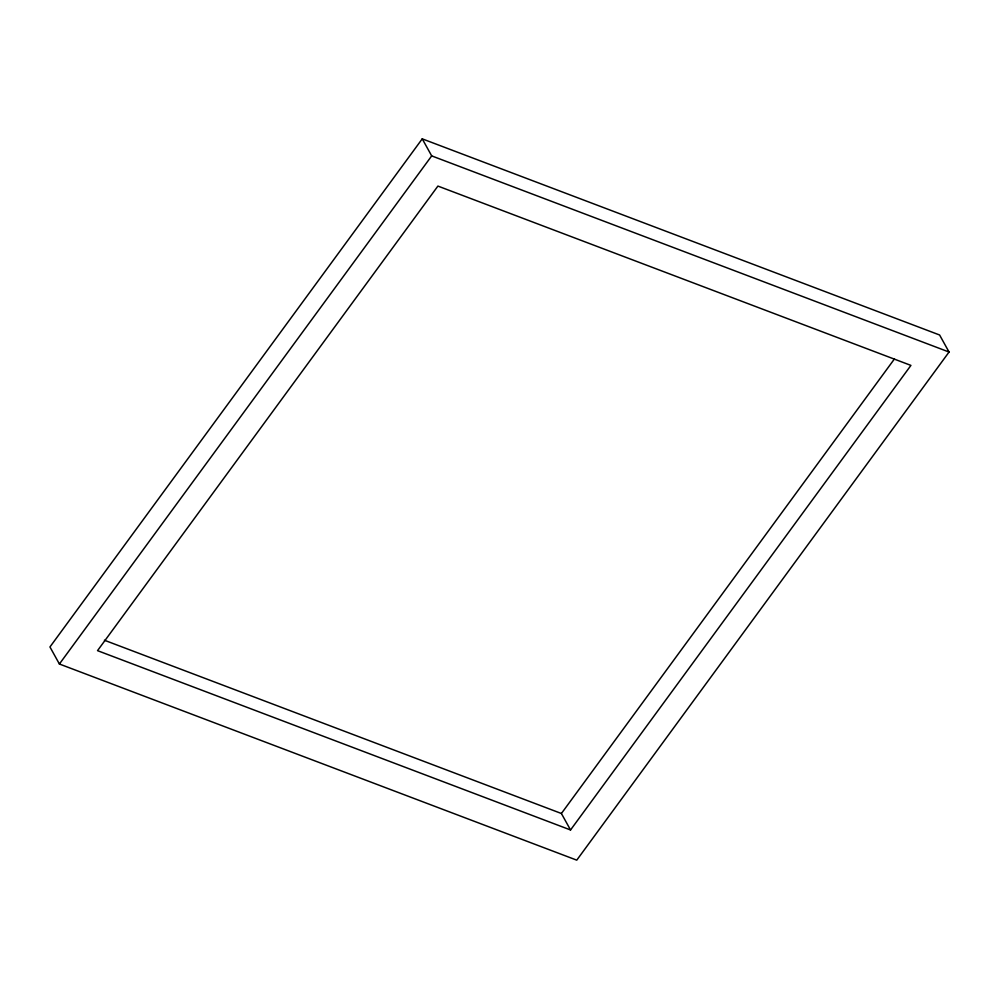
<?xml version="1.0" encoding="UTF-8"?>
<svg xmlns="http://www.w3.org/2000/svg" width="999" height="999" viewBox="0 0 999 999"><rect width="100%" height="100%" fill="white"/><g stroke="black" fill="none" stroke-linecap="round" stroke-linejoin="round"><path stroke-width="1.5" d="M422.24 138.849L49.95 646.965L59.403 664.01L576.76 860.151L949.05 352.035L939.597 334.99L422.24 138.849L431.693 155.894L949.05 352.035M59.403 664.01L431.693 155.894M570.541 829.969L97.527 650.649L437.912 186.076L910.926 365.397L570.541 829.969L561.401 813.498L894.405 358.991M104.408 640.234L561.401 813.498"/></g></svg>
